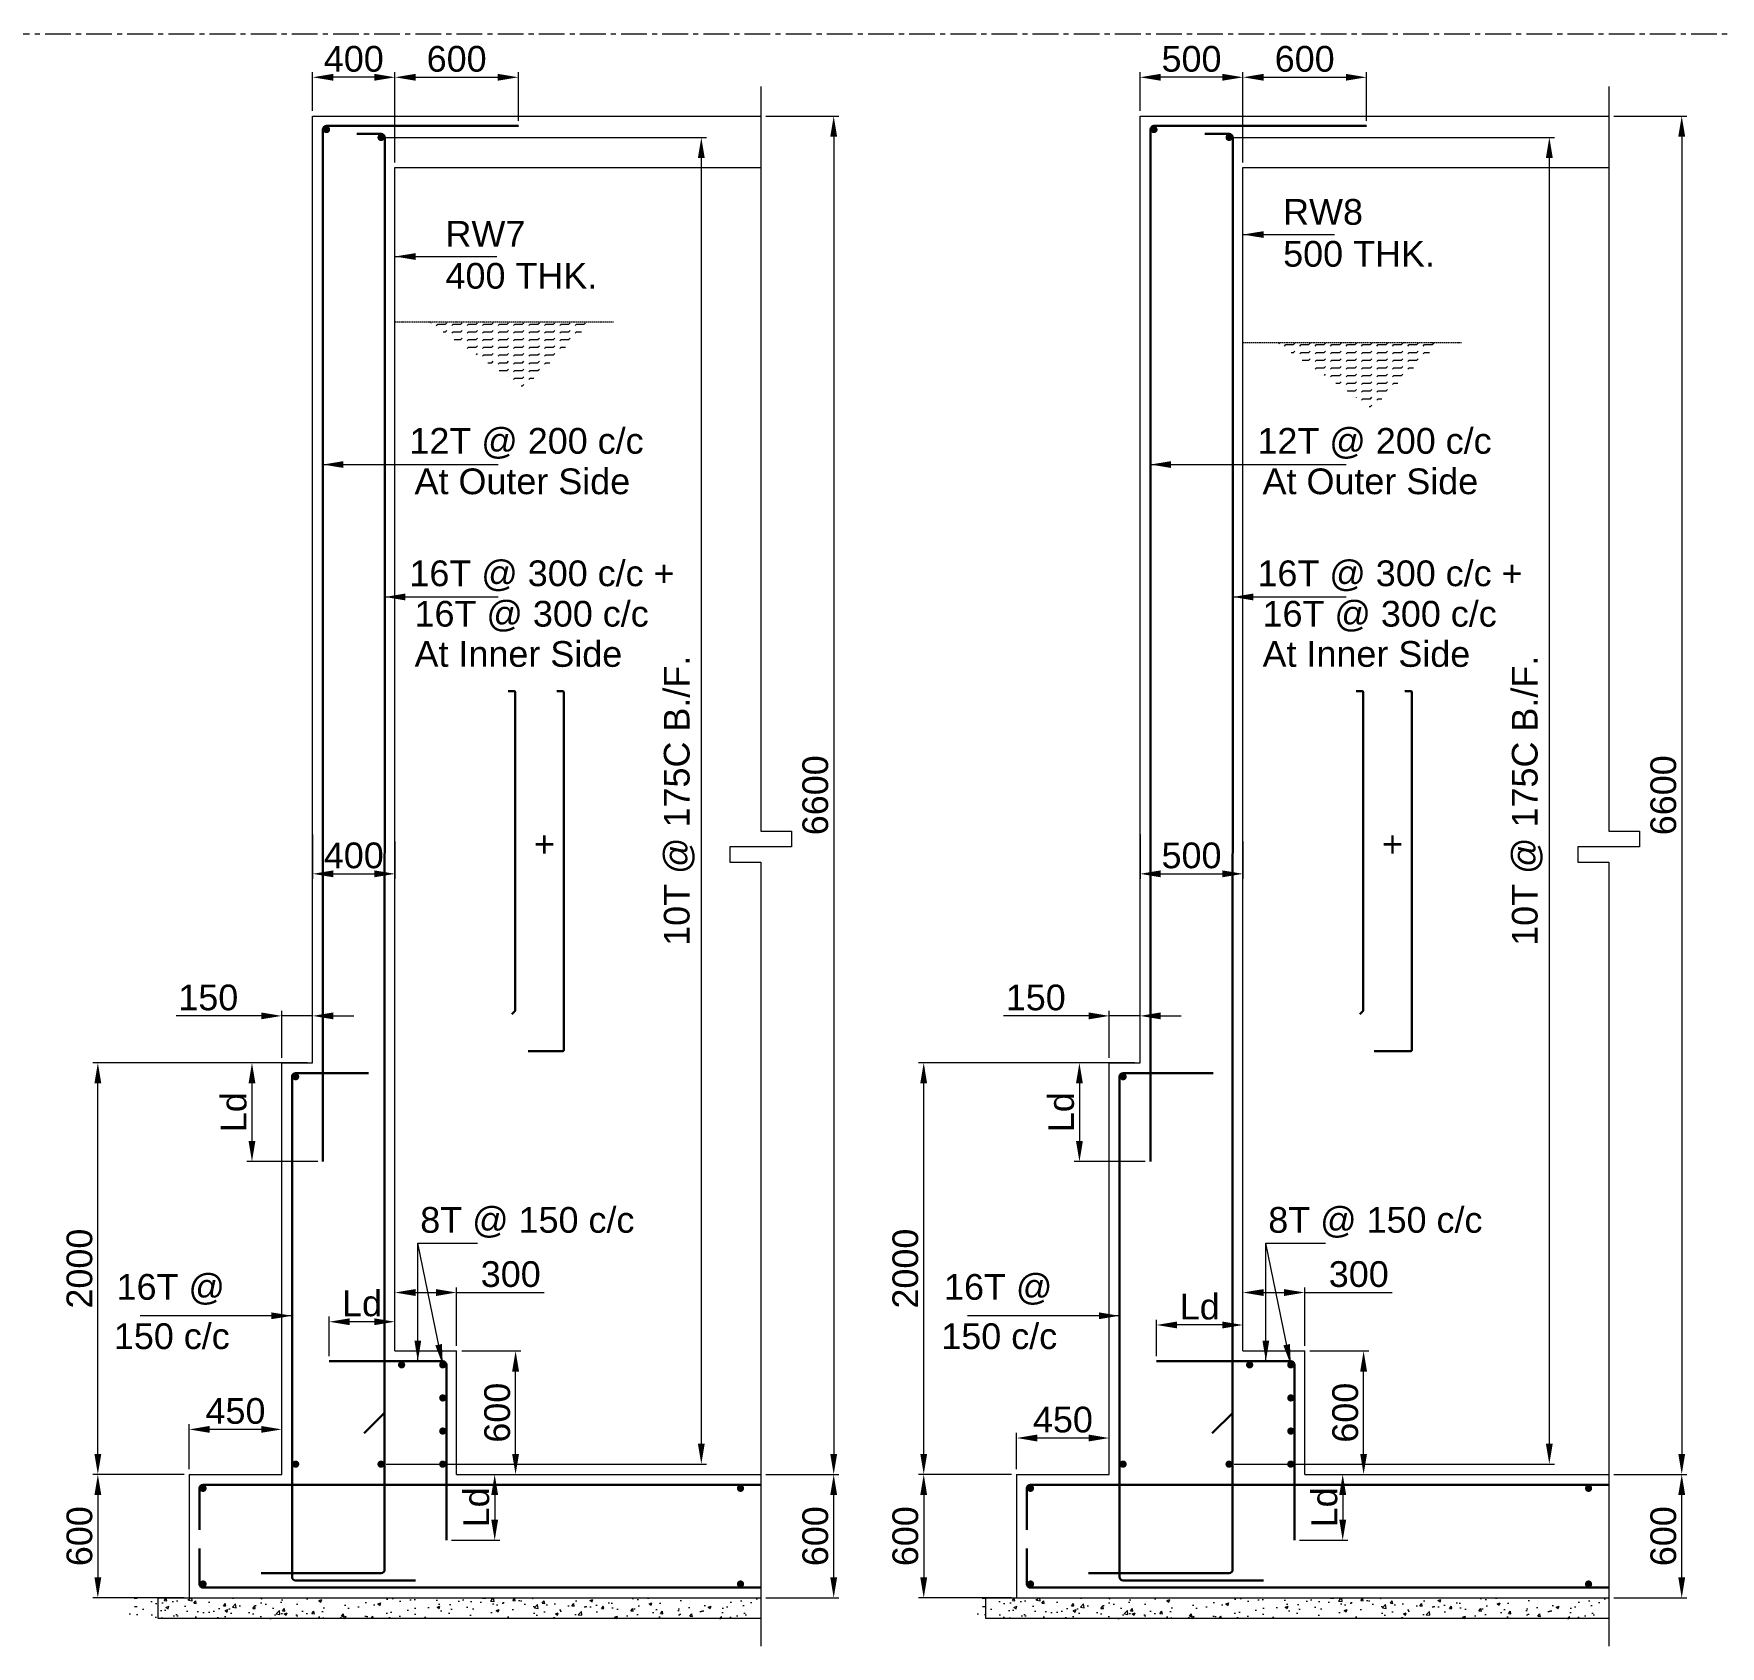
# Model space of a CAD drawing. Header units: millimetres. Extents: x 99112 to 332273, y 431815 to 552227.
# Drawn here: x 256737 to 264934, y 481301 to 489136 of the extents above; entities that cross this region are included whole.
import ezdxf

# ---------------------------------------------------------------- set-up
doc = ezdxf.new("R2010")
doc.units = ezdxf.units.MM
doc.header["$LTSCALE"] = 100
doc.header["$MEASUREMENT"] = 0
doc.linetypes.add('CENTER', pattern=[2, 1.25, -0.25, 0.25, -0.25])
doc.linetypes.add('HIDDEN', pattern=[0.375, 0.25, -0.125])
for name, color, linetype, lineweight in [('CONCRETE', 7, 'Continuous', 20), ('DIM', 8, 'Continuous', 13), ('DONUT', 2, 'Continuous', 20), ('P.C.C HATCH', 8, 'Continuous', 20), ('REINF', 4, 'Continuous', 30), ('S- LEVEL', 1, 'Continuous', 25), ('TEXT', 255, 'Continuous', 25), ('WATER LVL', 5, 'HIDDEN', 13)]:
    doc.layers.add(name, color=color, linetype=linetype, lineweight=lineweight)
doc.styles.add('ARIAL', font='arial.ttf')
doc.dimstyles.new('50', dxfattribs={"dimscale": 50, "dimtxt": 2.5, "dimasz": 2, "dimexe": 0.5, "dimexo": 0.5, "dimgap": 0.5, "dimtad": 1, "dimdec": 0, "dimzin": 3, "dimdsep": 46, "dimtxsty": 'ARIAL', "dimcen": 0, "dimdle": 1, "dimclrd": 256, "dimclre": 256, "dimclrt": 7, "dimadec": 0, "dimazin": 0, "dimtfac": 1, "dimtdec": 0, "dimtmove": 0, "dimatfit": 3, "dimfxl": 0, "dimtolj": 1, "dimtzin": 0, "dimlwd": -1, "dimlwe": -1, "dimarcsym": 0})

# ---------------------------------------------------------------- blocks, each defined once
blk = doc.blocks.new('*D674')
at = {"layer": 'DIM', "transparency": 16777216}
for p, q in [((260295.6, 488735.7), (260650.3, 488735.7)), ((260625.3, 488635.7), (260625.3, 482235.7)), ((260295.6, 482135.7), (260650.3, 482135.7))]:
    blk.add_line(p, q, dxfattribs=at)
for points in [[(260642, 488635.7), (260608.7, 488635.7), (260625.3, 488735.7)], [(260608.7, 482235.7), (260642, 482235.7), (260625.3, 482135.7)]]:
    blk.add_solid(points, dxfattribs=at)
at = {"layer": 'DIM', "color": 7, "transparency": 16777216, "insert": (260536.5, 485435.7), "char_height": 125, "attachment_point": 5, "rotation": 90, "style": 'ARIAL'}
blk.add_mtext('\\A1;6600', dxfattribs=at)
blk = doc.blocks.new('*D675')
at = {"layer": 'DIM', "transparency": 16777216}
for p, q in [((260295.6, 482135.7), (260650.3, 482135.7)), ((260625.3, 481635.7), (260625.3, 482035.7)), ((260295.6, 481535.7), (260650.3, 481535.7))]:
    blk.add_line(p, q, dxfattribs=at)
for points in [[(260642, 482035.7), (260608.7, 482035.7), (260625.3, 482135.7)], [(260608.7, 481635.7), (260642, 481635.7), (260625.3, 481535.7)]]:
    blk.add_solid(points, dxfattribs=at)
at = {"layer": 'DIM', "color": 7, "transparency": 16777216, "insert": (260536.5, 481835.7), "char_height": 125, "attachment_point": 5, "rotation": 90, "style": 'ARIAL'}
blk.add_mtext('\\A1;600', dxfattribs=at)
blk = doc.blocks.new('*D680')
at = {"layer": 'DIM', "transparency": 16777216}
for p, q in [((258092.9, 488760.7), (258092.9, 488949.1)), ((258492.9, 488510.7), (258492.9, 488949.1)), ((258392.9, 488924.1), (258192.9, 488924.1))]:
    blk.add_line(p, q, dxfattribs=at)
for points in [[(258192.9, 488940.8), (258192.9, 488907.5), (258092.9, 488924.1)], [(258392.9, 488907.5), (258392.9, 488940.8), (258492.9, 488924.1)]]:
    blk.add_solid(points, dxfattribs=at)
at = {"layer": 'DIM', "color": 7, "transparency": 16777216, "insert": (258292.9, 489013), "char_height": 125, "attachment_point": 5, "style": 'ARIAL'}
blk.add_mtext('\\A1;400', dxfattribs=at)
blk = doc.blocks.new('*D681')
at = {"layer": 'DIM', "transparency": 16777216}
for p, q in [((258492.9, 488760.7), (258492.9, 488949.1)), ((259093, 488712.6), (259093, 488949.1)), ((258592.9, 488924.1), (258993, 488924.1))]:
    blk.add_line(p, q, dxfattribs=at)
for points in [[(258592.9, 488940.8), (258592.9, 488907.5), (258492.9, 488924.1)], [(258993, 488907.5), (258993, 488940.8), (259093, 488924.1)]]:
    blk.add_solid(points, dxfattribs=at)
at = {"layer": 'DIM', "color": 7, "transparency": 16777216, "insert": (258792.9, 489013), "char_height": 125, "attachment_point": 5, "style": 'ARIAL'}
blk.add_mtext('\\A1;600', dxfattribs=at)
blk = doc.blocks.new('*D676')
at = {"layer": 'DIM', "transparency": 16777216}
for p, q in [((257917.9, 484135.7), (257024, 484135.7)), ((257049, 482235.7), (257049, 484035.7)), ((257467.9, 482135.7), (257024, 482135.7))]:
    blk.add_line(p, q, dxfattribs=at)
for points in [[(257065.7, 484035.7), (257032.4, 484035.7), (257049, 484135.7)], [(257032.4, 482235.7), (257065.7, 482235.7), (257049, 482135.7)]]:
    blk.add_solid(points, dxfattribs=at)
at = {"layer": 'DIM', "color": 7, "transparency": 16777216, "insert": (256960.2, 483135.7), "char_height": 125, "attachment_point": 5, "rotation": 90, "style": 'ARIAL'}
blk.add_mtext('\\A1;2000', dxfattribs=at)
blk = doc.blocks.new('*D677')
at = {"layer": 'DIM', "transparency": 16777216}
for p, q in [((257467.9, 482135.7), (257024, 482135.7)), ((257049, 482035.7), (257049, 481635.7)), ((257467.9, 481535.7), (257024, 481535.7))]:
    blk.add_line(p, q, dxfattribs=at)
for points in [[(257065.7, 482035.7), (257032.4, 482035.7), (257049, 482135.7)], [(257032.4, 481635.7), (257065.7, 481635.7), (257049, 481535.7)]]:
    blk.add_solid(points, dxfattribs=at)
at = {"layer": 'DIM', "color": 7, "transparency": 16777216, "insert": (256960.2, 481835.7), "char_height": 125, "attachment_point": 5, "rotation": 90, "style": 'ARIAL'}
blk.add_mtext('\\A1;600', dxfattribs=at)
blk = doc.blocks.new('*D678')
at = {"layer": 'DIM', "transparency": 16777216}
for p, q in [((257842.9, 484363.7), (257428.9, 484363.7)), ((257942.9, 484160.7), (257942.9, 484388.7)), ((258092.9, 484363.7), (257942.9, 484363.7)), ((258092.9, 484160.7), (258092.9, 484388.7)), ((258192.9, 484363.7), (258292.9, 484363.7))]:
    blk.add_line(p, q, dxfattribs=at)
for points in [[(257842.9, 484347), (257842.9, 484380.4), (257942.9, 484363.7)], [(258192.9, 484380.4), (258192.9, 484347), (258092.9, 484363.7)]]:
    blk.add_solid(points, dxfattribs=at)
at = {"layer": 'DIM', "color": 7, "transparency": 16777216, "insert": (257585.9, 484452.5), "char_height": 125, "attachment_point": 5, "style": 'ARIAL'}
blk.add_mtext('\\A1;150', dxfattribs=at)
blk = doc.blocks.new('*D679')
at = {"layer": 'DIM', "transparency": 16777216}
for p, q in [((258092.9, 485245), (258092.9, 485028.9)), ((258492.9, 485211.3), (258492.9, 485028.9)), ((258192.9, 485053.9), (258392.9, 485053.9))]:
    blk.add_line(p, q, dxfattribs=at)
for points in [[(258192.9, 485070.6), (258192.9, 485037.2), (258092.9, 485053.9)], [(258392.9, 485037.2), (258392.9, 485070.6), (258492.9, 485053.9)]]:
    blk.add_solid(points, dxfattribs=at)
at = {"layer": 'DIM', "color": 7, "transparency": 16777216, "insert": (258292.9, 485142.7), "char_height": 125, "attachment_point": 5, "style": 'ARIAL'}
blk.add_mtext('\\A1;400', dxfattribs=at)
blk = doc.blocks.new('*D673')
at = {"layer": 'DIM', "transparency": 16777216}
for p, q in [((258450.6, 488631.8), (260006.9, 488631.8)), ((259981.9, 488531.8), (259981.9, 482285.7)), ((258450.3, 482185.7), (260006.9, 482185.7))]:
    blk.add_line(p, q, dxfattribs=at)
for points in [[(259998.5, 488531.8), (259965.2, 488531.8), (259981.9, 488631.8)], [(259965.2, 482285.7), (259998.5, 482285.7), (259981.9, 482185.7)]]:
    blk.add_solid(points, dxfattribs=at)
at = {"layer": 'DIM', "color": 7, "transparency": 16777216, "insert": (259874.9, 485408.8), "char_height": 125, "attachment_point": 5, "rotation": 90, "style": 'ARIAL'}
blk.add_mtext('\\A1;10T @ 175C B./F.', dxfattribs=at)
blk = doc.blocks.new('*D682')
at = {"layer": 'DIM', "transparency": 16777216}
for p, q in [((258067.9, 484135.7), (257773.1, 484135.7)), ((257798.1, 484035.7), (257798.1, 483755.7)), ((258117.9, 483655.7), (257773.1, 483655.7))]:
    blk.add_line(p, q, dxfattribs=at)
for points in [[(257814.8, 484035.7), (257781.5, 484035.7), (257798.1, 484135.7)], [(257781.5, 483755.7), (257814.8, 483755.7), (257798.1, 483655.7)]]:
    blk.add_solid(points, dxfattribs=at)
at = {"layer": 'DIM', "color": 7, "transparency": 16777216, "insert": (257709.6, 483895.7), "char_height": 125, "attachment_point": 5, "rotation": 90, "style": 'ARIAL'}
blk.add_mtext('\\A1;Ld', dxfattribs=at)
blk = doc.blocks.new('*D683')
at = {"layer": 'DIM', "transparency": 16777216}
for p, q in [((258817.9, 482135.7), (259002.8, 482135.7)), ((258977.8, 482035.7), (258977.8, 481915.7)), ((258767.9, 481815.7), (259002.8, 481815.7))]:
    blk.add_line(p, q, dxfattribs=at)
for points in [[(258994.4, 482035.7), (258961.1, 482035.7), (258977.8, 482135.7)], [(258961.1, 481915.7), (258994.4, 481915.7), (258977.8, 481815.7)]]:
    blk.add_solid(points, dxfattribs=at)
at = {"layer": 'DIM', "color": 7, "transparency": 16777216, "insert": (258889.2, 481975.7), "char_height": 125, "attachment_point": 5, "rotation": 90, "style": 'ARIAL'}
blk.add_mtext('\\A1;Ld', dxfattribs=at)
blk = doc.blocks.new('*D684')
at = {"layer": 'DIM', "transparency": 16777216}
for p, q in [((258817.9, 482735.7), (259104.3, 482735.7)), ((259079.3, 482235.7), (259079.3, 482635.7)), ((258817.9, 482135.7), (259104.3, 482135.7))]:
    blk.add_line(p, q, dxfattribs=at)
for points in [[(259096, 482635.7), (259062.6, 482635.7), (259079.3, 482735.7)], [(259062.6, 482235.7), (259096, 482235.7), (259079.3, 482135.7)]]:
    blk.add_solid(points, dxfattribs=at)
at = {"layer": 'DIM', "color": 7, "transparency": 16777216, "insert": (258990.5, 482435.7), "char_height": 125, "attachment_point": 5, "rotation": 90, "style": 'ARIAL'}
blk.add_mtext('\\A1;600', dxfattribs=at)
blk = doc.blocks.new('*D694')
at = {"layer": 'DIM', "transparency": 16777216}
for p, q in [((258492.9, 482760.7), (258492.9, 483044.6)), ((258792.9, 482760.7), (258792.9, 483044.6)), ((258592.9, 483019.6), (258692.9, 483019.6)), ((258792.9, 483019.6), (259218.5, 483019.6))]:
    blk.add_line(p, q, dxfattribs=at)
for points in [[(258592.9, 483036.2), (258592.9, 483002.9), (258492.9, 483019.6)], [(258692.9, 483002.9), (258692.9, 483036.2), (258792.9, 483019.6)]]:
    blk.add_solid(points, dxfattribs=at)
at = {"layer": 'DIM', "color": 7, "transparency": 16777216, "insert": (259055.7, 483108.4), "char_height": 125, "attachment_point": 5, "style": 'ARIAL'}
blk.add_mtext('\\A1;300', dxfattribs=at)
blk = doc.blocks.new('*D700')
at = {"layer": 'DIM', "transparency": 16777216}
for p, q in [((264417.1, 488735.7), (264771.9, 488735.7)), ((264746.9, 488635.7), (264746.9, 482235.7)), ((264417.1, 482135.7), (264771.9, 482135.7))]:
    blk.add_line(p, q, dxfattribs=at)
for points in [[(264763.5, 488635.7), (264730.2, 488635.7), (264746.9, 488735.7)], [(264730.2, 482235.7), (264763.5, 482235.7), (264746.9, 482135.7)]]:
    blk.add_solid(points, dxfattribs=at)
at = {"layer": 'DIM', "color": 7, "transparency": 16777216, "insert": (264658, 485435.7), "char_height": 125, "attachment_point": 5, "rotation": 90, "style": 'ARIAL'}
blk.add_mtext('\\A1;6600', dxfattribs=at)
blk = doc.blocks.new('*D701')
at = {"layer": 'DIM', "transparency": 16777216}
for p, q in [((264417.1, 482135.7), (264771.9, 482135.7)), ((264746.9, 481635.7), (264746.9, 482035.7)), ((264417.1, 481535.7), (264771.9, 481535.7))]:
    blk.add_line(p, q, dxfattribs=at)
for points in [[(264763.5, 482035.7), (264730.2, 482035.7), (264746.9, 482135.7)], [(264730.2, 481635.7), (264763.5, 481635.7), (264746.9, 481535.7)]]:
    blk.add_solid(points, dxfattribs=at)
at = {"layer": 'DIM', "color": 7, "transparency": 16777216, "insert": (264658, 481835.7), "char_height": 125, "attachment_point": 5, "rotation": 90, "style": 'ARIAL'}
blk.add_mtext('\\A1;600', dxfattribs=at)
blk = doc.blocks.new('*D705')
at = {"layer": 'DIM', "transparency": 16777216}
for p, q in [((262114.4, 488760.7), (262114.4, 488949.1)), ((262614.4, 488510.7), (262614.4, 488949.1)), ((262514.4, 488924.1), (262214.4, 488924.1))]:
    blk.add_line(p, q, dxfattribs=at)
for points in [[(262214.4, 488940.8), (262214.4, 488907.5), (262114.4, 488924.1)], [(262514.4, 488907.5), (262514.4, 488940.8), (262614.4, 488924.1)]]:
    blk.add_solid(points, dxfattribs=at)
at = {"layer": 'DIM', "color": 7, "transparency": 16777216, "insert": (262364.4, 489013), "char_height": 125, "attachment_point": 5, "style": 'ARIAL'}
blk.add_mtext('\\A1;500', dxfattribs=at)
blk = doc.blocks.new('*D706')
at = {"layer": 'DIM', "transparency": 16777216}
for p, q in [((262614.4, 488760.7), (262614.4, 488949.1)), ((263214.5, 488712.6), (263214.5, 488949.1)), ((262714.4, 488924.1), (263114.5, 488924.1))]:
    blk.add_line(p, q, dxfattribs=at)
for points in [[(262714.4, 488940.8), (262714.4, 488907.5), (262614.4, 488924.1)], [(263114.5, 488907.5), (263114.5, 488940.8), (263214.5, 488924.1)]]:
    blk.add_solid(points, dxfattribs=at)
at = {"layer": 'DIM', "color": 7, "transparency": 16777216, "insert": (262914.4, 489013), "char_height": 125, "attachment_point": 5, "style": 'ARIAL'}
blk.add_mtext('\\A1;600', dxfattribs=at)
blk = doc.blocks.new('*D707')
at = {"layer": 'DIM', "transparency": 16777216}
for p, q in [((261939.4, 484135.7), (261037.9, 484135.7)), ((261062.9, 482235.7), (261062.9, 484035.7)), ((261489.4, 482135.7), (261037.9, 482135.7))]:
    blk.add_line(p, q, dxfattribs=at)
for points in [[(261079.5, 484035.7), (261046.2, 484035.7), (261062.9, 484135.7)], [(261046.2, 482235.7), (261079.5, 482235.7), (261062.9, 482135.7)]]:
    blk.add_solid(points, dxfattribs=at)
at = {"layer": 'DIM', "color": 7, "transparency": 16777216, "insert": (260974.1, 483135.7), "char_height": 125, "attachment_point": 5, "rotation": 90, "style": 'ARIAL'}
blk.add_mtext('\\A1;2000', dxfattribs=at)
blk = doc.blocks.new('*D708')
at = {"layer": 'DIM', "transparency": 16777216}
for p, q in [((261489.4, 482135.7), (261037.9, 482135.7)), ((261062.9, 482035.7), (261062.9, 481635.7)), ((261489.4, 481535.7), (261037.9, 481535.7))]:
    blk.add_line(p, q, dxfattribs=at)
for points in [[(261079.5, 482035.7), (261046.2, 482035.7), (261062.9, 482135.7)], [(261046.2, 481635.7), (261079.5, 481635.7), (261062.9, 481535.7)]]:
    blk.add_solid(points, dxfattribs=at)
at = {"layer": 'DIM', "color": 7, "transparency": 16777216, "insert": (260974.1, 481835.7), "char_height": 125, "attachment_point": 5, "rotation": 90, "style": 'ARIAL'}
blk.add_mtext('\\A1;600', dxfattribs=at)
blk = doc.blocks.new('*D709')
at = {"layer": 'DIM', "transparency": 16777216}
for p, q in [((261864.4, 484363.7), (261450.4, 484363.7)), ((261964.4, 484160.7), (261964.4, 484388.7)), ((262114.4, 484363.7), (261964.4, 484363.7)), ((262114.4, 484160.7), (262114.4, 484388.7)), ((262214.4, 484363.7), (262314.4, 484363.7))]:
    blk.add_line(p, q, dxfattribs=at)
for points in [[(261864.4, 484347), (261864.4, 484380.4), (261964.4, 484363.7)], [(262214.4, 484380.4), (262214.4, 484347), (262114.4, 484363.7)]]:
    blk.add_solid(points, dxfattribs=at)
at = {"layer": 'DIM', "color": 7, "transparency": 16777216, "insert": (261607.4, 484452.5), "char_height": 125, "attachment_point": 5, "style": 'ARIAL'}
blk.add_mtext('\\A1;150', dxfattribs=at)
blk = doc.blocks.new('*D702')
at = {"layer": 'DIM', "transparency": 16777216}
for p, q in [((262114.4, 485245), (262114.4, 485028.9)), ((262614.4, 485211.3), (262614.4, 485028.9)), ((262214.4, 485053.9), (262514.4, 485053.9))]:
    blk.add_line(p, q, dxfattribs=at)
for points in [[(262214.4, 485070.6), (262214.4, 485037.2), (262114.4, 485053.9)], [(262514.4, 485037.2), (262514.4, 485070.6), (262614.4, 485053.9)]]:
    blk.add_solid(points, dxfattribs=at)
at = {"layer": 'DIM', "color": 7, "transparency": 16777216, "insert": (262364.4, 485142.7), "char_height": 125, "attachment_point": 5, "style": 'ARIAL'}
blk.add_mtext('\\A1;500', dxfattribs=at)
blk = doc.blocks.new('*D703')
at = {"layer": 'DIM', "transparency": 16777216}
for p, q in [((262572.1, 488631.8), (264128.4, 488631.8)), ((264103.4, 488531.8), (264103.4, 482285.7)), ((262571.9, 482185.7), (264128.4, 482185.7))]:
    blk.add_line(p, q, dxfattribs=at)
for points in [[(264120.1, 488531.8), (264086.7, 488531.8), (264103.4, 488631.8)], [(264086.7, 482285.7), (264120.1, 482285.7), (264103.4, 482185.7)]]:
    blk.add_solid(points, dxfattribs=at)
at = {"layer": 'DIM', "color": 7, "transparency": 16777216, "insert": (263996.4, 485408.8), "char_height": 125, "attachment_point": 5, "rotation": 90, "style": 'ARIAL'}
blk.add_mtext('\\A1;10T @ 175C B./F.', dxfattribs=at)
blk = doc.blocks.new('*D710')
at = {"layer": 'DIM', "transparency": 16777216}
for p, q in [((262089.4, 484135.7), (261794.7, 484135.7)), ((261819.7, 484035.7), (261819.7, 483755.7)), ((262139.4, 483655.7), (261794.7, 483655.7))]:
    blk.add_line(p, q, dxfattribs=at)
for points in [[(261836.3, 484035.7), (261803, 484035.7), (261819.7, 484135.7)], [(261803, 483755.7), (261836.3, 483755.7), (261819.7, 483655.7)]]:
    blk.add_solid(points, dxfattribs=at)
at = {"layer": 'DIM', "color": 7, "transparency": 16777216, "insert": (261731.1, 483895.7), "char_height": 125, "attachment_point": 5, "rotation": 90, "style": 'ARIAL'}
blk.add_mtext('\\A1;Ld', dxfattribs=at)
blk = doc.blocks.new('*D711')
at = {"layer": 'DIM', "transparency": 16777216}
for p, q in [((262939.4, 482135.7), (263124.3, 482135.7)), ((263099.3, 482035.7), (263099.3, 481915.7)), ((262889.4, 481815.7), (263124.3, 481815.7))]:
    blk.add_line(p, q, dxfattribs=at)
for points in [[(263116, 482035.7), (263082.6, 482035.7), (263099.3, 482135.7)], [(263082.6, 481915.7), (263116, 481915.7), (263099.3, 481815.7)]]:
    blk.add_solid(points, dxfattribs=at)
at = {"layer": 'DIM', "color": 7, "transparency": 16777216, "insert": (263010.8, 481975.7), "char_height": 125, "attachment_point": 5, "rotation": 90, "style": 'ARIAL'}
blk.add_mtext('\\A1;Ld', dxfattribs=at)
blk = doc.blocks.new('*D704')
at = {"layer": 'DIM', "transparency": 16777216}
for p, q in [((262939.4, 482735.7), (263225.8, 482735.7)), ((263200.8, 482235.7), (263200.8, 482635.7)), ((262939.4, 482135.7), (263225.8, 482135.7))]:
    blk.add_line(p, q, dxfattribs=at)
for points in [[(263217.5, 482635.7), (263184.2, 482635.7), (263200.8, 482735.7)], [(263184.2, 482235.7), (263217.5, 482235.7), (263200.8, 482135.7)]]:
    blk.add_solid(points, dxfattribs=at)
at = {"layer": 'DIM', "color": 7, "transparency": 16777216, "insert": (263112, 482435.7), "char_height": 125, "attachment_point": 5, "rotation": 90, "style": 'ARIAL'}
blk.add_mtext('\\A1;600', dxfattribs=at)
blk = doc.blocks.new('*D699')
at = {"layer": 'DIM', "transparency": 16777216}
for p, q in [((262614.4, 482760.7), (262614.4, 483044.6)), ((262914.4, 482760.7), (262914.4, 483044.6)), ((262714.4, 483019.6), (262814.4, 483019.6)), ((262914.4, 483019.6), (263340.1, 483019.6))]:
    blk.add_line(p, q, dxfattribs=at)
for points in [[(262714.4, 483036.2), (262714.4, 483002.9), (262614.4, 483019.6)], [(262814.4, 483002.9), (262814.4, 483036.2), (262914.4, 483019.6)]]:
    blk.add_solid(points, dxfattribs=at)
at = {"layer": 'DIM', "color": 7, "transparency": 16777216, "insert": (263177.2, 483108.4), "char_height": 125, "attachment_point": 5, "style": 'ARIAL'}
blk.add_mtext('\\A1;300', dxfattribs=at)
blk = doc.blocks.new('*D735')
at = {"layer": 'DIM', "transparency": 16777216}
for p, q in [((257492.9, 482160.7), (257492.9, 482379.6)), ((257842.9, 482354.6), (257592.9, 482354.6)), ((257942.9, 482160.7), (257942.9, 482379.6))]:
    blk.add_line(p, q, dxfattribs=at)
for points in [[(257592.9, 482371.3), (257592.9, 482337.9), (257492.9, 482354.6)], [(257842.9, 482337.9), (257842.9, 482371.3), (257942.9, 482354.6)]]:
    blk.add_solid(points, dxfattribs=at)
at = {"layer": 'DIM', "color": 7, "transparency": 16777216, "insert": (257717.9, 482443.4), "char_height": 125, "attachment_point": 5, "style": 'ARIAL'}
blk.add_mtext('\\A1;450', dxfattribs=at)
blk = doc.blocks.new('*D736')
at = {"layer": 'DIM', "transparency": 16777216}
for p, q in [((261514.4, 482160.7), (261514.4, 482337.7)), ((261864.4, 482312.7), (261614.4, 482312.7)), ((261964.4, 482160.7), (261964.4, 482337.7))]:
    blk.add_line(p, q, dxfattribs=at)
for points in [[(261614.4, 482329.3), (261614.4, 482296), (261514.4, 482312.7)], [(261864.4, 482296), (261864.4, 482329.3), (261964.4, 482312.7)]]:
    blk.add_solid(points, dxfattribs=at)
at = {"layer": 'DIM', "color": 7, "transparency": 16777216, "insert": (261739.4, 482401.5), "char_height": 125, "attachment_point": 5, "style": 'ARIAL'}
blk.add_mtext('\\A1;450', dxfattribs=at)
blk = doc.blocks.new('*D879')
at = {"layer": 'DIM', "transparency": 16777216}
for p, q in [((258172.9, 482710.7), (258172.9, 482902.6)), ((258392.9, 482877.6), (258272.9, 482877.6)), ((258492.9, 482760.7), (258492.9, 482902.6))]:
    blk.add_line(p, q, dxfattribs=at)
for points in [[(258272.9, 482894.3), (258272.9, 482861), (258172.9, 482877.6)], [(258392.9, 482861), (258392.9, 482894.3), (258492.9, 482877.6)]]:
    blk.add_solid(points, dxfattribs=at)
at = {"layer": 'DIM', "color": 7, "transparency": 16777216, "insert": (258332.9, 482966.2), "char_height": 125, "attachment_point": 5, "style": 'ARIAL'}
blk.add_mtext('\\A1;Ld', dxfattribs=at)
blk = doc.blocks.new('*D880')
at = {"layer": 'DIM', "transparency": 16777216}
for p, q in [((262194.4, 482710.7), (262194.4, 482886.9)), ((262614.4, 482760.7), (262614.4, 482886.9)), ((262514.4, 482861.9), (262294.4, 482861.9))]:
    blk.add_line(p, q, dxfattribs=at)
for points in [[(262294.4, 482878.5), (262294.4, 482845.2), (262194.4, 482861.9)], [(262514.4, 482845.2), (262514.4, 482878.5), (262614.4, 482861.9)]]:
    blk.add_solid(points, dxfattribs=at)
at = {"layer": 'DIM', "color": 7, "transparency": 16777216, "insert": (262404.4, 482950.4), "char_height": 125, "attachment_point": 5, "style": 'ARIAL'}
blk.add_mtext('\\A1;Ld', dxfattribs=at)

msp = doc.modelspace()

# ---------------------------------------------------------------- hatches: boundary and pattern name
at = {"layer": 'P.C.C HATCH'}
h = msp.add_hatch(dxfattribs=at)
h.set_pattern_fill('AR-CONC', color=256, scale=20, style=0)
h.set_pattern_definition([(50, (200192.4, 509170.81), (143.45204, -12.55043), [15, -165]), (355, (200192.4, 509170.8), (-27.75027, 150.43843), [12, -132]), (100.4514, (200204.35, 509169.76), (115.70188, 137.8879), [12.74804, -140.22842]), (46.1842, (200192.4, 509210.8), (213.4482, -33.1038), [22.5, -247.5]), (96.6356, (200210.18, 509208.05), (186.93254, 194.8236), [19.12206, -210.3426]), (351.1842, (200192.4, 509210.8), (186.9324, 194.8237), [18, -198]), (21, (200212.4, 509200.81), (119.3814, -80.52378), [15, -165]), (326, (200212.4, 509200.8), (48.66307, 145.03), [12, -132]), (71.4514, (200222.34, 509194.1), (168.04453, 64.5061), [12.74804, -140.22842]), (37.5, (200192.394, 509170.806), (2.43197, 66.57877), [0, -130.4, 0, -134, 0, -132.5]), (7.5, (200192.394, 509170.806), (52.61391, 78.88234), [0, -76.4, 0, -127.4, 0, -50.5]), (327.5, (200147.794, 509170.806), (106.764487, -4.510974), [0, -50, 0, -156, 0, -207]), (317.5, (200127.79, 509170.81), (116.63723, 20.021), [0, -65, 0, -103.6, 0, -147])])
h.paths.add_polyline_path([(257192.9, 481535.7), (260270.6, 481535.7), (260270.6, 481435.7), (257192.9, 481435.7)])
h = msp.add_hatch(dxfattribs=at)
h.set_pattern_fill('AR-CONC', color=256, scale=20, style=0)
h.set_pattern_definition([(50, (204313.92, 509170.81), (143.45204, -12.55043), [15, -165]), (355, (204313.92, 509170.8), (-27.75027, 150.43843), [12, -132]), (100.4514, (204325.87, 509169.76), (115.70188, 137.8879), [12.74804, -140.22842]), (46.1842, (204313.92, 509210.8), (213.4482, -33.1038), [22.5, -247.5]), (96.6356, (204331.7, 509208.05), (186.93254, 194.8236), [19.12206, -210.3426]), (351.1842, (204313.92, 509210.8), (186.9324, 194.8237), [18, -198]), (21, (204333.92, 509200.81), (119.3814, -80.52378), [15, -165]), (326, (204333.92, 509200.8), (48.66307, 145.03), [12, -132]), (71.4514, (204343.86, 509194.1), (168.04453, 64.5061), [12.74804, -140.22842]), (37.5, (204313.916, 509170.806), (2.43197, 66.57877), [0, -130.4, 0, -134, 0, -132.5]), (7.5, (204313.916, 509170.806), (52.61391, 78.88234), [0, -76.4, 0, -127.4, 0, -50.5]), (327.5, (204269.316, 509170.806), (106.764487, -4.510974), [0, -50, 0, -156, 0, -207]), (317.5, (204249.32, 509170.81), (116.63723, 20.021), [0, -65, 0, -103.6, 0, -147])])
h.paths.add_polyline_path([(261314.4, 481535.7), (264392.1, 481535.7), (264392.1, 481435.7), (261314.4, 481435.7)])
at = {"layer": 'WATER LVL'}
h = msp.add_hatch(dxfattribs=at)
h.set_pattern_fill('FLEX', color=256, scale=150, style=0)
h.set_pattern_definition([(0, (4000.62, 6e-11), (0, 37.5), [37.5, -37.5]), (45, (4038.121, 6e-11), (2e-15, 37.5), [9.375, -34.2830087, 9.375, -53.0330086])])
h.paths.add_polyline_path([(258657.5, 487735.7), (259448.6, 487735.7), (259120.2, 487415.8)])
h = msp.add_hatch(dxfattribs=at)
h.set_pattern_fill('FLEX', color=256, scale=150, style=0)
h.set_pattern_definition([(0, (8122.143, -100), (0, 37.5), [37.5, -37.5]), (45, (8159.643, -100), (2e-15, 37.5), [9.375, -34.2830087, 9.375, -53.0330086])])
h.paths.add_polyline_path([(262779, 487635.7), (263570.1, 487635.7), (263241.7, 487315.8)])

# ---------------------------------------------------------------- linework, layer by layer
at = {"layer": 'CONCRETE'}
for p, q in [((258092.9, 484135.7, 389.1), (258092.9, 488735.7, 389.1)), ((258092.9, 488735.7, 389.1), (260270.6, 488735.7, 389.1)), ((262114.4, 484135.7, 389.1), (262114.4, 488735.7, 389.1)), ((262114.4, 488735.7, 389.1), (264392.1, 488735.7, 389.1)), ((258492.9, 482735.7, 389.1), (258492.9, 488485.7, 389.1)), ((258492.9, 488485.7, 389.1), (260270.6, 488485.7, 389.1)), ((262614.4, 482735.7, 389.1), (262614.4, 488485.7, 389.1)), ((262614.4, 488485.7, 389.1), (264392.1, 488485.7, 389.1)), ((257942.9, 482135.7, 389.1), (257942.9, 484135.7, 389.1)), ((257942.9, 484135.7, 389.1), (258092.9, 484135.7, 389.1)), ((261964.4, 482135.7, 389.1), (261964.4, 484135.7, 389.1)), ((261964.4, 484135.7, 389.1), (262114.4, 484135.7, 389.1)), ((258492.9, 482735.7, 389.1), (258792.9, 482735.7, 389.1)), ((258792.9, 482135.7, 389.1), (258792.9, 482735.7, 389.1)), ((262614.4, 482735.7, 389.1), (262914.4, 482735.7, 389.1)), ((262914.4, 482135.7, 389.1), (262914.4, 482735.7, 389.1)), ((257492.9, 482135.7, 389.1), (257492.9, 481535.7, 389.1)), ((257492.9, 482135.7, 389.1), (257942.9, 482135.7, 389.1)), ((258792.9, 482135.7, 389.1), (260270.6, 482135.7, 389.1)), ((261514.4, 482135.7, 389.1), (261514.4, 481535.7, 389.1)), ((261514.4, 482135.7, 389.1), (261964.4, 482135.7, 389.1)), ((262914.4, 482135.7, 389.1), (264392.1, 482135.7, 389.1)), ((257342.9, 481535.7, 389.1), (260270.6, 481535.7, 389.1)), ((257342.9, 481435.7, 389.1), (257342.9, 481535.7, 389.1)), ((261364.4, 481535.7, 389.1), (264392.1, 481535.7, 389.1)), ((261364.4, 481435.7, 389.1), (261364.4, 481535.7, 389.1)), ((260270.6, 481435.7, 389.1), (257342.9, 481435.7, 389.1)), ((264392.1, 481435.7, 389.1), (261364.4, 481435.7, 389.1))]:
    msp.add_line(p, q, dxfattribs=at)
at = {"layer": 'CONCRETE', "color": 5, "lineweight": 9, "elevation": 389.1}
for points in [[(260270.6, 488878.9), (260270.6, 485260.6), (260420.6, 485260.6), (260420.6, 485185.6), (260120.6, 485185.6), (260120.6, 485110.6), (260270.6, 485110.6), (260270.6, 481300.9)], [(264392.1, 488878.9), (264392.1, 485260.6), (264542.1, 485260.6), (264542.1, 485185.6), (264242.1, 485185.6), (264242.1, 485110.6), (264392.1, 485110.6), (264392.1, 481300.9)]]:
    msp.add_lwpolyline(points, dxfattribs=at)
at = {"layer": 'DONUT', "const_width": 17.5}
for points, elevation in [([(258169.2, 488670.1, -1), (258151.7, 488670.1, -1)], 401.4), ([(258434.3, 488631.8, -1), (258416.8, 488631.8, -1)], 401.4), ([(262190.7, 488670.1, -1), (262173.2, 488670.1, -1)], 401.4), ([(262555.9, 488631.8, -1), (262538.4, 488631.8, -1)], 401.4), ([(258019.1, 484068.2, -1), (258001.6, 484068.2, -1)], 389.1), ([(262040.7, 484068.2, -1), (262023.2, 484068.2, -1)], 389.1), ([(258534.1, 482668.2, -1), (258516.6, 482668.2, -1)], 389.1), ([(258734.1, 482668.2, -1), (258716.6, 482668.2, -1)], 389.1), ([(262655.7, 482668.2, -1), (262638.2, 482668.2, -1)], 389.1), ([(262855.7, 482668.2, -1), (262838.2, 482668.2, -1)], 389.1), ([(258734.1, 482507.4, -1), (258716.6, 482507.4, -1)], 389.1), ([(262855.7, 482507.4, -1), (262838.2, 482507.4, -1)], 389.1), ([(258734.1, 482346.5, -1), (258716.6, 482346.5, -1)], 389.1), ([(262855.7, 482346.5, -1), (262838.2, 482346.5, -1)], 389.1), ([(258019.1, 482185.7, -1), (258001.6, 482185.7, -1)], 389.1), ([(258434.1, 482185.7, -1), (258416.6, 482185.7, -1)], 389.1), ([(258734.1, 482185.7, -1), (258716.6, 482185.7, -1)], 389.1), ([(262040.7, 482185.7, -1), (262023.2, 482185.7, -1)], 389.1), ([(262555.6, 482185.7, -1), (262538.1, 482185.7, -1)], 389.1), ([(262855.7, 482185.7, -1), (262838.2, 482185.7, -1)], 389.1), ([(257569.1, 482068.2, -1), (257551.6, 482068.2, -1)], 401.4), ([(260181.3, 482068.2, -1), (260163.8, 482068.2, -1)], 401.4), ([(261590.7, 482068.2, -1), (261573.2, 482068.2, -1)], 401.4), ([(264302.9, 482068.2, -1), (264285.4, 482068.2, -1)], 401.4), ([(257569.1, 481603.2, -1), (257551.6, 481603.2, -1)], 401.4), ([(257569.1, 481603.2, -1), (257551.6, 481603.2, -1)], 401.4), ([(260181.3, 481603.2, -1), (260163.8, 481603.2, -1)], 401.4), ([(261590.7, 481603.2, -1), (261573.2, 481603.2, -1)], 401.4), ([(261590.7, 481603.2, -1), (261573.2, 481603.2, -1)], 401.4), ([(264302.9, 481603.2, -1), (264285.4, 481603.2, -1)], 401.4)]:
    msp.add_lwpolyline(points, format="xyb", close=True, dxfattribs=dict(at, elevation=elevation))
at = {"layer": 'REINF'}
for p, q in [((258442.8, 482435.7, 389.1), (258342.8, 482335.7, 389.1)), ((262564.4, 482435.7, 389.1), (262464.4, 482335.7, 389.1))]:
    msp.add_line(p, q, dxfattribs=at)
for points, elevation in [([(258308, 488649.3), (258425.6, 488649.3, -0.414238), (258443.1, 488631.8), (258442.8, 481673.2, -0.414202), (258425.3, 481655.7), (257842.8, 481655.7)], 389.1), ([(259093, 488687.6), (258160.5, 488687.6, 0.41419), (258143, 488670.1), (258142.9, 483655.7)], 389.1), ([(262429.5, 488649.3), (262547.1, 488649.3, -0.414238), (262564.6, 488631.8), (262564.3, 481673.2, -0.414202), (262546.8, 481655.7), (261864.3, 481655.7)], 389.1), ([(263214.5, 488687.6), (262182, 488687.6, 0.41419), (262164.5, 488670.1), (262164.4, 483655.7)], 389.1), ([(259043.2, 485941.2), (259072.6, 485941.2, -0.414238), (259077, 485936.8), (259076.9, 484387.8), (259061.4, 484372.2)], 97.3), ([(259279.4, 485941.2), (259308.8, 485941.2, -0.414238), (259313.2, 485936.8), (259313.1, 484197.2, -0.414202), (259308.8, 484192.8), (259139.9, 484192.8)], 97.3), ([(263164.7, 485941.2), (263194.1, 485941.2, -0.414238), (263198.5, 485936.8), (263198.5, 484387.8), (263182.9, 484372.2)], 97.3), ([(263400.9, 485941.2), (263430.3, 485941.2, -0.414238), (263434.7, 485936.8), (263434.7, 484197.2, -0.414202), (263430.3, 484192.8), (263252.4, 484192.8)], 97.3), ([(258592.9, 481620.7), (258010.4, 481620.7, -0.414214), (257992.9, 481638.2), (257992.9, 484068.2, -0.414214), (258010.4, 484085.7), (258363.9, 484085.7)], 389.1), ([(262714.4, 481620.7), (262031.9, 481620.7, -0.414214), (262014.4, 481638.2), (262014.4, 484068.2, -0.414214), (262031.9, 484085.7), (262468.9, 484085.7)], 389.1), ([(258172.9, 482685.7), (258725.4, 482685.7, -0.414214), (258742.9, 482668.2), (258742.9, 481815.7)], 389.1), ([(262194.4, 482685.7), (262846.9, 482685.7, -0.414214), (262864.4, 482668.2), (262864.4, 481815.7)], 389.1), ([(257542.9, 481866), (257542.9, 482068.2, -0.414214), (257560.4, 482085.7), (260270.6, 482085.7)], 389.1), ([(261564.4, 481866), (261564.4, 482068.2, -0.414214), (261581.9, 482085.7), (264392.1, 482085.7)], 389.1), ([(257542.9, 481776.4), (257542.9, 481603.2, 0.414214), (257560.4, 481585.7), (260270.6, 481585.7)], 389.1), ([(261564.4, 481776.4), (261564.4, 481603.2, 0.414214), (261581.9, 481585.7), (264392.1, 481585.7)], 389.1)]:
    msp.add_lwpolyline(points, format="xyb", dxfattribs=dict(at, elevation=elevation))
at = {"layer": 'S- LEVEL', "color": 8, "linetype": 'CENTER', "lineweight": 9}
msp.add_line((253792.3, 489135.7, 389.1), (277741.7, 489135.7, 389.1), dxfattribs=at)
at = {"layer": 'WATER LVL', "ltscale": 0.25}
for p, q in [((258492.9, 487735.7, 389.1), (259555.6, 487735.7, 389.1)), ((262614.4, 487635.7, 389.1), (263677.1, 487635.7, 389.1))]:
    msp.add_line(p, q, dxfattribs=at)

# ---------------------------------------------------------------- texts
at = {"layer": 'TEXT', "style": 'ARIAL'}
for s, p in [('RW8', (262809.8, 488207.6, 389.1)), ('RW7', (258738.8, 488100.9, 389.1)), ('500 THK.', (262809.8, 488003.9, 389.1)), ('400 THK.', (258738.8, 487897.1, 389.1))]:
    msp.add_text(s, height=125, rotation=0, dxfattribs=at).set_placement(p)
for s, p in [('12T @ 200 c/c', (258563.3, 487095, 389.1)), ('12T @ 200 c/c', (262684.8, 487095, 389.1)), ('At Outer Side', (258588.2, 486898.5, 389.1)), ('At Outer Side', (262709.7, 486898.5, 389.1)), ('16T @ 300 c/c +', (258563.3, 486451.6, 389.1)), ('16T @ 300 c/c +', (262684.8, 486451.6, 389.1)), ('16T @ 300 c/c', (258588.2, 486255.1, 389.1)), ('16T @ 300 c/c', (262709.7, 486255.1, 389.1)), ('At Inner Side', (258588.2, 486059.7, 389.1)), ('At Inner Side', (262709.7, 486059.7, 389.1)), ('+', (259168.6, 485136.5)), ('+', (263290.1, 485136.5)), ('8T @ 150 c/c', (258615.9, 483310, 389.1)), ('8T @ 150 c/c', (262737.4, 483310, 389.1)), ('16T @ ', (257140.1, 482984.5, 778.2)), ('16T @ ', (261161.6, 482984.5, 778.2)), ('150 c/c', (257126.9, 482745, 778.2)), ('150 c/c', (261148.4, 482745, 778.2))]:
    msp.add_text(s, height=125, dxfattribs=at).set_placement(p)

# ---------------------------------------------------------------- dimensions: what is measured, and where the dimension line sits
at = {"layer": 'DIM'}
for base, p1, p2, picture, middle in [((258092.9, 488924.1, 389.1), (258492.9, 488485.7, 389.1), (258092.9, 488735.7, 389.1), '*D680', (258292.9, 489013, 389.1)), ((259093, 488924.1, 389.1), (258492.9, 488735.7, 389.1), (259093, 488687.6, 389.1), '*D681', (258792.9, 489013, 389.1)), ((262114.4, 488924.1, 389.1), (262614.4, 488485.7, 389.1), (262114.4, 488735.7, 389.1), '*D705', (262364.4, 489013, 389.1)), ((263214.5, 488924.1, 389.1), (262614.4, 488735.7, 389.1), (263214.5, 488687.6, 389.1), '*D706', (262914.4, 489013, 389.1)), ((258492.9, 485053.9), (258092.9, 485270, 389.1), (258492.9, 485236.3, 389.1), '*D679', (258292.9, 485142.7)), ((262614.4, 485053.9), (262114.4, 485270, 389.1), (262614.4, 485236.3, 389.1), '*D702', (262364.4, 485142.7)), ((257942.9, 484363.7), (258092.9, 484135.7, 389.1), (257942.9, 484135.7, 389.1), '*D678', (257585.9, 484452.5)), ((261964.4, 484363.7), (262114.4, 484135.7, 389.1), (261964.4, 484135.7, 389.1), '*D709', (261607.4, 484452.5)), ((258792.9, 483019.6), (258492.9, 482735.7, 389.1), (258792.9, 482735.7, 389.1), '*D694', (259055.7, 483108.4)), ((262914.4, 483019.6), (262614.4, 482735.7, 389.1), (262914.4, 482735.7, 389.1), '*D699', (263177.2, 483108.4)), ((257492.9, 482354.6), (257942.9, 482135.7, 389.1), (257492.9, 482135.7, 389.1), '*D735', (257717.9, 482443.4)), ((261514.4, 482312.7), (261964.4, 482135.7, 389.1), (261514.4, 482135.7, 389.1), '*D736', (261739.4, 482401.5))]:
    dim = msp.add_linear_dim(base=base, p1=p1, p2=p2, dimstyle='50', dxfattribs=at)
    dim.commit()
    dim.dimension.update_dxf_attribs({"geometry": picture, "text_midpoint": middle})
for base, p1, p2, picture, middle in [((260625.3, 482135.7, 389.1), (260270.6, 488735.7, 389.1), (260270.6, 482135.7, 389.1), '*D674', (260536.5, 485435.7, 389.1)), ((264746.9, 482135.7, 389.1), (264392.1, 488735.7, 389.1), (264392.1, 482135.7, 389.1), '*D700', (264658, 485435.7, 389.1)), ((257049, 484135.7), (257492.9, 482135.7, 389.1), (257942.9, 484135.7, 389.1), '*D676', (256960.2, 483135.7)), ((261062.9, 484135.7), (261514.4, 482135.7, 389.1), (261964.4, 484135.7, 389.1), '*D707', (260974.1, 483135.7)), ((259079.3, 482735.7), (258792.9, 482135.7, 389.1), (258792.9, 482735.7, 389.1), '*D684', (258990.5, 482435.7)), ((263200.8, 482735.7), (262914.4, 482135.7, 389.1), (262914.4, 482735.7, 389.1), '*D704', (263112, 482435.7)), ((257049, 481535.7), (257492.9, 482135.7, 389.1), (257492.9, 481535.7, 389.1), '*D677', (256960.2, 481835.7)), ((260625.3, 482135.7, 389.1), (260270.6, 481535.7, 389.1), (260270.6, 482135.7, 389.1), '*D675', (260536.5, 481835.7, 389.1)), ((261062.9, 481535.7), (261514.4, 482135.7, 389.1), (261514.4, 481535.7, 389.1), '*D708', (260974.1, 481835.7)), ((264746.9, 482135.7, 389.1), (264392.1, 481535.7, 389.1), (264392.1, 482135.7, 389.1), '*D701', (264658, 481835.7, 389.1))]:
    dim = msp.add_linear_dim(base=base, p1=p1, p2=p2, angle=90, dimstyle='50', dxfattribs=at)
    dim.commit()
    dim.dimension.update_dxf_attribs({"geometry": picture, "text_midpoint": middle})
for base, p1, p2, text, picture, middle in [((259981.9, 482185.7, 12.3), (258425.6, 488631.8, 401.4), (258425.3, 482185.7, 389.1), '10T @ 175C B./F.', '*D673', (259874.9, 485408.8, 12.3)), ((264103.4, 482185.7, 12.3), (262547.1, 488631.8, 401.4), (262546.9, 482185.7, 389.1), '10T @ 175C B./F.', '*D703', (263996.4, 485408.8, 12.3)), ((257798.1, 483655.7), (258092.9, 484135.7, 389.1), (258142.9, 483655.7, 389.1), 'Ld', '*D682', (257709.6, 483895.7)), ((261819.7, 483655.7), (262114.4, 484135.7, 389.1), (262164.4, 483655.7, 389.1), 'Ld', '*D710', (261731.1, 483895.7)), ((258977.8, 481815.7), (258792.9, 482135.7, 389.1), (258742.9, 481815.7, 389.1), 'Ld', '*D683', (258889.2, 481975.7)), ((263099.3, 481815.7), (262914.4, 482135.7, 389.1), (262864.4, 481815.7, 389.1), 'Ld', '*D711', (263010.8, 481975.7))]:
    dim = msp.add_linear_dim(base=base, p1=p1, p2=p2, angle=90, text=text, dimstyle='50', dxfattribs=at)
    dim.commit()
    dim.dimension.update_dxf_attribs({"geometry": picture, "text_midpoint": middle})
for base, p1, p2, picture, middle in [((258172.9, 482877.6), (258492.9, 482735.7, 389.1), (258172.9, 482685.7, 389.1), '*D879', (258332.9, 482966.2)), ((262194.4, 482861.9), (262614.4, 482735.7, 389.1), (262194.4, 482685.7, 389.1), '*D880', (262404.4, 482950.4))]:
    dim = msp.add_linear_dim(base=base, p1=p1, p2=p2, text='Ld', dimstyle='50', dxfattribs=at)
    dim.commit()
    dim.dimension.update_dxf_attribs({"geometry": picture, "text_midpoint": middle})

# ---------------------------------------------------------------- leaders
for points in [[(262614.4, 488160, 389.1), (263059.4, 488160, 389.1)], [(258492.9, 488053.3, 389.1), (258988.3, 488053.3, 389.1)], [(258142.9, 487042.5, 401.4), (258994.7, 487042.5, 401.4)], [(262164.5, 487042.5, 401.4), (263116.2, 487042.5, 401.4)], [(258442.9, 486399.1, 401.4), (258994.7, 486399, 401.4)], [(262564.4, 486399.1, 401.4), (263116.2, 486399, 401.4)]]:
    msp.add_leader(points, dimstyle='50', dxfattribs=at)
for points in [[(258604.1, 482685.7, 389.1), (258604.1, 483258.8, 389.1), (258893.5, 483258.8, 389.1)], [(258725.4, 482668.2, 389.1), (258604.1, 483258.8, 389.1), (258893.5, 483258.8, 389.1)], [(262725.7, 482685.7, 389.1), (262725.7, 483258.8, 389.1), (263015, 483258.8, 389.1)], [(262846.9, 482668.2, 389.1), (262725.7, 483258.8, 389.1), (263015, 483258.8, 389.1)], [(257992.9, 482906.6, 389.1), (257254.4, 482906.6, 389.1)], [(262014.4, 482906.6, 389.1), (261275.9, 482906.6, 389.1)]]:
    msp.add_leader(points, dimstyle='50', override={"dimgap": 0.5, "dimtad": 0}, dxfattribs=at)

doc.saveas('drawing.dxf')
